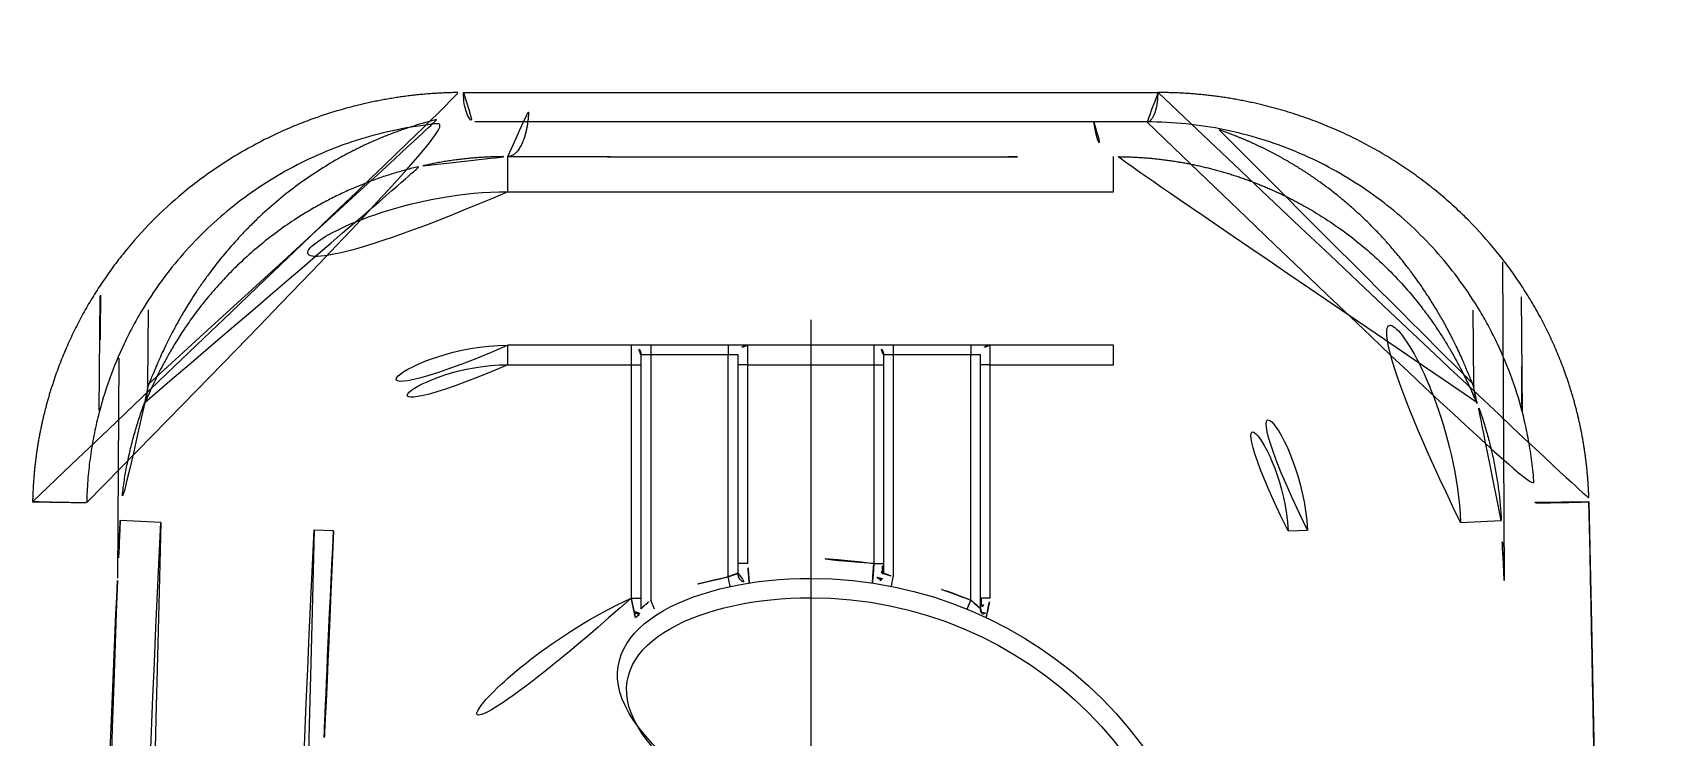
# Model space of a CAD drawing. Extents: x 16296660632 to 16296675328, y -37409619871 to -37409617329.
# Drawn here: x 16296674734.91 to 16296674751.71, y -37409617413.15 to -37409617405.92 of the extents above; entities that cross this region are included whole.
import ezdxf

# ---------------------------------------------------------------- set-up
doc = ezdxf.new("R2010")
doc.units = 0
doc.header["$LTSCALE"] = 10
doc.header["$MEASUREMENT"] = 0
doc.header["$PDMODE"] = 3
doc.header["$PDSIZE"] = -10
doc.linetypes.add('CENTER2', pattern=[28.575, 19.05, -3.175, 3.175, -3.175])
doc.layers.get('DEFPOINTS').update_dxf_attribs({"linetype": 'CONTINUOUS'})
doc.layers.add('1', color=7, linetype='CONTINUOUS', true_color=0xffffff)
doc.layers.add('Cneter', color=1, linetype='CENTER2', lineweight=13)
doc.layers.add('尺寸线层', color=3, linetype='CONTINUOUS', lineweight=18, true_color=0x00ff00)
doc.styles.add('Daelim Dimension', font='')
doc.styles.get('Daelim Dimension').set_extended_font_data('NanumGothic')
doc.dimstyles.new('DEFAULT', dxfattribs={"dimscale": 2, "dimtxt": 2, "dimasz": 2, "dimexe": 0, "dimexo": 2, "dimgap": 1, "dimtad": 1, "dimdec": 1, "dimzin": 9, "dimdsep": 46, "dimtxsty": 'Daelim Dimension', "dimcen": 0.5, "dimclrd": 252, "dimclre": 252, "dimclrt": 3, "dimadec": 1, "dimazin": 0, "dimtfac": 1, "dimtdec": 1, "dimtix": 1, "dimtmove": 0, "dimatfit": 3, "dimfxl": 1, "dimtolj": 1, "dimtzin": 1, "dimlwd": 9, "dimlwe": 9, "dimarcsym": 0})

# ---------------------------------------------------------------- blocks, each defined once
blk = doc.blocks.new('*D65')
at = {"layer": 'DEFPOINTS', "color": 0, "transparency": 16777216}
for p in [(16296674742.93232, -37409617365.43557), (16296674742.93232, -37409618110.035583), (16296674895.033541, -37409618110.035583)]:
    blk.add_point(p, dxfattribs=at)
at = {"layer": '尺寸线层', "color": 5, "lineweight": 9, "transparency": 16777216}
for p, q in [((16296674746.93232, -37409617365.43557), (16296674895.033541, -37409617365.43557)), ((16296674895.033541, -37409617369.43557), (16296674895.033541, -37409618106.035583)), ((16296674746.93232, -37409618110.035583), (16296674895.033541, -37409618110.035583))]:
    blk.add_line(p, q, dxfattribs=at)
at = {"layer": '尺寸线层', "color": 5, "transparency": 16777216}
for points in [[(16296674894.366871, -37409617369.43557), (16296674895.700199, -37409617369.43557), (16296674895.033541, -37409617365.43557)], [(16296674894.366871, -37409618106.035583), (16296674895.700199, -37409618106.035583), (16296674895.033541, -37409618110.035583)]]:
    blk.add_solid(points, dxfattribs=at)
at = {"layer": '尺寸线层', "color": 7, "transparency": 16777216, "insert": (16296674888.033541, -37409617737.735573), "char_height": 10, "attachment_point": 5, "rotation": 90, "style": 'Daelim Dimension'}
blk.add_mtext('\\A1;744.6', dxfattribs=at)

msp = doc.modelspace()

# ---------------------------------------------------------------- linework, layer by layer
at = {"layer": '1', "color": 7, "linetype": 'Continuous', "lineweight": 13}
for p, q in [((16296674739.35306, -37409617406.532951), (16296674742.93232, -37409617406.532951)), ((16296674742.93232, -37409617406.532951), (16296674746.51158, -37409617406.532951)), ((16296674739.810881, -37409617407.554459), (16296674739.810881, -37409617407.193222)), ((16296674746.053761, -37409617407.554459), (16296674746.053761, -37409617407.193207)), ((16296674739.810881, -37409617409.335571), (16296674739.810881, -37409617409.135567)), ((16296674741.082319, -37409617409.135567), (16296674741.082319, -37409617409.335571)), ((16296674741.28232, -37409617409.235573), (16296674741.18232, -37409617409.235573)), ((16296674741.28232, -37409617409.135567), (16296674741.28232, -37409617409.235573)), ((16296674741.28232, -37409617409.235573), (16296674741.28232, -37409617411.760651)), ((16296674742.082319, -37409617409.235573), (16296674741.28232, -37409617409.235573)), ((16296674742.082319, -37409617409.135567), (16296674742.082319, -37409617409.235573)), ((16296674742.082319, -37409617411.519417), (16296674742.082319, -37409617409.235573)), ((16296674742.18232, -37409617409.235573), (16296674742.082319, -37409617409.235573)), ((16296674742.28232, -37409617409.335571), (16296674742.28232, -37409617409.135567)), ((16296674743.582319, -37409617409.135567), (16296674743.582319, -37409617409.335571)), ((16296674743.78232, -37409617409.235573), (16296674743.68232, -37409617409.235573)), ((16296674743.78232, -37409617409.135567), (16296674743.78232, -37409617409.235573)), ((16296674743.78232, -37409617409.235573), (16296674743.78232, -37409617411.519417)), ((16296674744.582319, -37409617409.235573), (16296674743.78232, -37409617409.235573)), ((16296674744.582319, -37409617409.135567), (16296674744.582319, -37409617409.235573)), ((16296674744.582319, -37409617411.760651), (16296674744.582319, -37409617409.235573)), ((16296674744.68232, -37409617409.235573), (16296674744.582319, -37409617409.235573)), ((16296674744.78232, -37409617409.335571), (16296674744.78232, -37409617409.135567)), ((16296674746.053761, -37409617409.335571), (16296674746.053761, -37409617409.135567)), ((16296674739.810881, -37409617409.335571), (16296674741.082319, -37409617409.335571)), ((16296674741.082319, -37409617409.335571), (16296674741.082319, -37409617411.73835)), ((16296674741.082319, -37409617409.335571), (16296674741.18232, -37409617409.335571)), ((16296674742.28232, -37409617409.335571), (16296674742.18232, -37409617409.335571)), ((16296674742.28232, -37409617411.383301), (16296674742.28232, -37409617409.335571)), ((16296674742.28232, -37409617409.335571), (16296674743.582319, -37409617409.335571)), ((16296674743.582319, -37409617409.335571), (16296674743.582319, -37409617411.383301)), ((16296674743.582319, -37409617409.335571), (16296674743.68232, -37409617409.335571)), ((16296674744.78232, -37409617409.335571), (16296674744.68232, -37409617409.335571)), ((16296674744.78232, -37409617411.73835), (16296674744.78232, -37409617409.335571)), ((16296674744.78232, -37409617409.335571), (16296674746.053761, -37409617409.335571)), ((16296674736.234039, -37409617410.960663), (16296674735.815651, -37409617410.940208)), ((16296674749.6306, -37409617410.960663), (16296674750.04899, -37409617410.940208)), ((16296674738.013029, -37409617411.047661), (16296674737.813271, -37409617411.037888)), ((16296674747.85161, -37409617411.047661), (16296674748.051371, -37409617411.037888))]:
    msp.add_line(p, q, dxfattribs=at)
at = {"layer": '1', "color": 7, "linetype": 'Continuous', "lineweight": 18}
for p, q in [((16296674746.396231, -37409617406.835571), (16296674739.46841, -37409617406.835571)), ((16296674739.810881, -37409617407.554459), (16296674746.053761, -37409617407.554459)), ((16296674750.060261, -37409617408.279739), (16296674750.077311, -37409617411.534447)), ((16296674735.605499, -37409617408.631706), (16296674735.595249, -37409617409.806267)), ((16296674736.1043, -37409617408.769379), (16296674736.09763, -37409617409.533958)), ((16296674749.767071, -37409617409.54055), (16296674749.760361, -37409617408.772591)), ((16296674750.26959, -37409617409.829437), (16296674750.259159, -37409617408.635094)), ((16296674735.79921, -37409617409.267776), (16296674735.787331, -37409617411.534447)), ((16296674746.053761, -37409617409.135567), (16296674739.810881, -37409617409.135567)), ((16296674741.18232, -37409617409.235573), (16296674741.18232, -37409617411.848557)), ((16296674742.18232, -37409617411.484413), (16296674742.18232, -37409617409.235573)), ((16296674743.68232, -37409617409.235573), (16296674743.68232, -37409617411.484413)), ((16296674744.68232, -37409617411.848557), (16296674744.68232, -37409617409.235573)), ((16296674742.28232, -37409617411.383301), (16296674742.18232, -37409617411.383301)), ((16296674743.582319, -37409617411.383301), (16296674743.68232, -37409617411.383301)), ((16296674742.10187, -37409617411.617493), (16296674742.082331, -37409617411.519417)), ((16296674742.192539, -37409617411.528442), (16296674742.192539, -37409617411.528442)), ((16296674743.762779, -37409617411.6175), (16296674743.78232, -37409617411.519417)), ((16296674741.082319, -37409617411.73835), (16296674741.18232, -37409617411.73835)), ((16296674741.32025, -37409617411.853172), (16296674741.28232, -37409617411.760651)), ((16296674744.54439, -37409617411.853172), (16296674744.582319, -37409617411.760651)), ((16296674744.78232, -37409617411.73835), (16296674744.68232, -37409617411.73835)), ((16296674744.68433, -37409617411.843231), (16296674744.68232, -37409617411.839043))]:
    msp.add_line(p, q, dxfattribs=at)
for centre, radius, start, end in [((16296674739.810881, -37409617411.135567), 3.58111, 90, 177.2003651), ((16296674746.053761, -37409617411.135567), 3.58111, 2.7996349, 90), ((16296674739.810881, -37409617411.135567), 2, 90, 177.2003651), ((16296674741.082319, -37409617409.235573), 0.1, 0, 90), ((16296674742.28232, -37409617409.235573), 0.1, 90, 180), ((16296674743.582319, -37409617409.235573), 0.1, 0, 90), ((16296674744.78232, -37409617409.235573), 0.1, 90, 180), ((16296674746.053761, -37409617411.135567), 2, 2.7996349, 90), ((16296674972.94232, -37409617422.535568), 236.99111, 177.20036507, 182.79963493), ((16296674512.922319, -37409617422.535568), 236.99111, 357.20036507, 2.79963493), ((16296674972.94232, -37409617422.535568), 235.41, 177.20036507, 182.79963493), ((16296674512.922319, -37409617422.535568), 235.41, 357.20036507, 2.79963493), ((16296674972.94232, -37409617422.535568), 237.41, 177.34959637, 180), ((16296674742.93232, -37409617415.785568), 4.25, 0, 180), ((16296674742.28232, -37409617411.484413), 0.1, 180, 278.5936649), ((16296674743.582319, -37409617411.484413), 0.1, 310.6767889, 0), ((16296674512.922319, -37409617422.535568), 237.41, 0, 2.65040363), ((16296674741.082371, -37409617411.848541, 0.00033), 0.1, 295.1686149, 359.9855746), ((16296674744.78232, -37409617411.848557), 0.1, 180, 244.8311872)]:
    msp.add_arc(centre, radius, start, end, dxfattribs=at)
at = {"layer": '1', "color": 7, "linetype": 'Continuous', "lineweight": 13}
for centre, radius, start, end in [((16296674739.810881, -37409617411.135567), 1.8, 90, 177.2003651), ((16296674746.053761, -37409617411.135567), 1.8, 2.7996349, 90), ((16296674972.94232, -37409617422.535568), 235.21, 177.20036507, 178.55031474), ((16296674512.922319, -37409617422.535568), 235.21, 1.44968526, 2.79963493), ((16296674742.93232, -37409617415.785568), 4.45, 81.6009336, 98.3990664), ((16296674742.93232, -37409617415.785568), 4.35, 101.2682468, 112.2909719), ((16296674742.93232, -37409617415.785568), 4.35, 67.7090281, 78.7317532), ((16296674742.93232, -37409617415.785568), 4.45, 114.5653482, 180), ((16296674742.93232, -37409617415.785568), 4.05, 0, 180), ((16296674742.93232, -37409617415.785568), 4.45, 0, 65.4346518)]:
    msp.add_arc(centre, radius, start, end, dxfattribs=at)
at = {"layer": '1', "color": 7, "linetype": 'Continuous', "lineweight": 18}
msp.add_ellipse((16296674746.053761, -37409617406.693237), major_axis=(-0.002061, 0.499996), ratio=0.427040131, start_param=1.857706309, end_param=3.131945337, dxfattribs=at)
for points, knots in [([(16296674734.911819, -37409617410.746483), (16296674734.91198, -37409617410.739159), (16296674734.9123, -37409617410.724533), (16296674734.91293, -37409617410.702583), (16296674734.91366, -37409617410.680618), (16296674734.91452, -37409617410.658661), (16296674734.915489, -37409617410.636703), (16296674734.91658, -37409617410.614723), (16296674734.91778, -37409617410.592743), (16296674734.919109, -37409617410.570763), (16296674734.920549, -37409617410.548767), (16296674734.92211, -37409617410.526779), (16296674734.92378, -37409617410.504784), (16296674734.925579, -37409617410.482773), (16296674734.92749, -37409617410.460762), (16296674734.92952, -37409617410.438744), (16296674734.931669, -37409617410.416718), (16296674734.933941, -37409617410.394691), (16296674734.936319, -37409617410.372658), (16296674734.938829, -37409617410.350616), (16296674734.94145, -37409617410.328583), (16296674734.944201, -37409617410.306534), (16296674734.947069, -37409617410.28447), (16296674734.95005, -37409617410.262413), (16296674734.953159, -37409617410.240341), (16296674734.95639, -37409617410.218269), (16296674734.95974, -37409617410.19619), (16296674734.963209, -37409617410.174103), (16296674734.966801, -37409617410.152023), (16296674734.97052, -37409617410.129921), (16296674734.97436, -37409617410.107819), (16296674734.978319, -37409617410.085716), (16296674734.98241, -37409617410.063606), (16296674734.98662, -37409617410.041489), (16296674734.990959, -37409617410.019363), (16296674734.99542, -37409617409.997238), (16296674735.00001, -37409617409.975113), (16296674735.004721, -37409617409.952957), (16296674735.00956, -37409617409.930817), (16296674735.01453, -37409617409.908669), (16296674735.01963, -37409617409.886513), (16296674735.024851, -37409617409.864349), (16296674735.03021, -37409617409.842194), (16296674735.03569, -37409617409.820007), (16296674735.041309, -37409617409.797836), (16296674735.04705, -37409617409.77565), (16296674735.052931, -37409617409.753464), (16296674735.058941, -37409617409.731262), (16296674735.065081, -37409617409.709061), (16296674735.07135, -37409617409.686859), (16296674735.077761, -37409617409.664642), (16296674735.084311, -37409617409.642433), (16296674735.09099, -37409617409.620209), (16296674735.097799, -37409617409.597977), (16296674735.104759, -37409617409.575737), (16296674735.111851, -37409617409.553497), (16296674735.11908, -37409617409.531258), (16296674735.12645, -37409617409.50901), (16296674735.133961, -37409617409.486763), (16296674735.15818, -37409617409.41626), (16296674735.201969, -37409617409.297997), (16296674735.270321, -37409617409.134628), (16296674735.346621, -37409617408.971947), (16296674735.431511, -37409617408.809464), (16296674735.525129, -37409617408.647713), (16296674735.627689, -37409617408.487411), (16296674735.738951, -37409617408.329628), (16296674735.905951, -37409617408.114243), (16296674736.140409, -37409617407.852417), (16296674736.411751, -37409617407.603912), (16296674736.655239, -37409617407.413277), (16296674736.859449, -37409617407.271233), (16296674737.07284, -37409617407.139961), (16296674737.27317, -37409617407.031441), (16296674737.457109, -37409617406.942802), (16296674737.621771, -37409617406.871559), (16296674737.789511, -37409617406.806839), (16296674737.960279, -37409617406.748657), (16296674738.134041, -37409617406.697006), (16296674738.271799, -37409617406.661827), (16296674738.371441, -37409617406.639122), (16296674738.431761, -37409617406.626266), (16296674738.49222, -37409617406.614227), (16296674738.552851, -37409617406.60302), (16296674738.613621, -37409617406.592644), (16296674738.67453, -37409617406.583099), (16296674738.73559, -37409617406.574379), (16296674738.79678, -37409617406.56649), (16296674738.85811, -37409617406.559433), (16296674738.919571, -37409617406.5532), (16296674738.98114, -37409617406.547813), (16296674739.042839, -37409617406.543228), (16296674739.10466, -37409617406.53949), (16296674739.16659, -37409617406.536583), (16296674739.228621, -37409617406.5345), (16296674739.290751, -37409617406.533203), (16296674739.3323, -37409617406.533043), (16296674739.35306, -37409617406.532951)], [0, 0, 0, 0, 0.002797419, 0.005596572, 0.008397758, 0.011201273, 0.014007417, 0.016816485, 0.019628772, 0.022444574, 0.025264184, 0.028087894, 0.030915994, 0.033748775, 0.036586523, 0.039429526, 0.042278068, 0.045132432, 0.047992901, 0.050859752, 0.053733264, 0.056613712, 0.059501371, 0.062396511, 0.065299402, 0.068210311, 0.071129504, 0.074057242, 0.076993786, 0.079939395, 0.082894323, 0.085858824, 0.088833149, 0.091817546, 0.09481226, 0.097817534, 0.100833609, 0.103860723, 0.10689911, 0.109949004, 0.113010635, 0.116084229, 0.119170011, 0.122268203, 0.125379025, 0.128502692, 0.13163942, 0.134789417, 0.137952894, 0.141130056, 0.144321106, 0.147526244, 0.150745669, 0.153979574, 0.157228153, 0.160491596, 0.163770089, 0.167063818, 0.170372963, 0.173697705, 0.198647462, 0.224361745, 0.250900266, 0.278317279, 0.306934378, 0.336234591, 0.366261275, 0.397054683, 0.464458214, 0.532747222, 0.571847309, 0.610877588, 0.649897637, 0.688967109, 0.716389302, 0.743613262, 0.770663631, 0.797565533, 0.824344515, 0.851026476, 0.859998611, 0.868938618, 0.877847658, 0.886726907, 0.895577548, 0.90440078, 0.91319781, 0.921969857, 0.930718152, 0.939443932, 0.948148447, 0.956832956, 0.965498724, 0.974147026, 0.982779145, 0.991396371, 1, 1, 1, 1]), ([(16296674746.51158, -37409617406.532951), (16296674746.52153, -37409617406.532967), (16296674746.541451, -37409617406.533012), (16296674746.571289, -37409617406.53331), (16296674746.60111, -37409617406.533783), (16296674746.630911, -37409617406.534447), (16296674746.660681, -37409617406.535316), (16296674746.69042, -37409617406.536369), (16296674746.72015, -37409617406.537613), (16296674746.749849, -37409617406.539047), (16296674746.77952, -37409617406.54068), (16296674746.80917, -37409617406.542503), (16296674746.838791, -37409617406.544502), (16296674746.868389, -37409617406.5467), (16296674746.897961, -37409617406.549103), (16296674746.9275, -37409617406.551666), (16296674746.95701, -37409617406.554451), (16296674746.9865, -37409617406.557411), (16296674747.015961, -37409617406.56057), (16296674747.045389, -37409617406.563911), (16296674747.074789, -37409617406.567451), (16296674747.104151, -37409617406.571167), (16296674747.13349, -37409617406.575104), (16296674747.1628, -37409617406.579208), (16296674747.19208, -37409617406.583504), (16296674747.221319, -37409617406.587997), (16296674747.25053, -37409617406.592682), (16296674747.279711, -37409617406.597557), (16296674747.308861, -37409617406.602623), (16296674747.337971, -37409617406.60788), (16296674747.36705, -37409617406.613327), (16296674747.39609, -37409617406.618973), (16296674747.4251, -37409617406.624786), (16296674747.454069, -37409617406.630814), (16296674747.483009, -37409617406.637032), (16296674747.511909, -37409617406.643433), (16296674747.60181, -37409617406.663979), (16296674747.751221, -37409617406.702271), (16296674747.956631, -37409617406.76516), (16296674748.15789, -37409617406.837288), (16296674748.354919, -37409617406.918617), (16296674748.544279, -37409617407.007683), (16296674748.72567, -37409617407.103317), (16296674748.898821, -37409617407.204613), (16296674749.06633, -37409617407.312981), (16296674749.228251, -37409617407.428413), (16296674749.447479, -37409617407.600121), (16296674749.710609, -37409617407.838531), (16296674749.948771, -37409617408.102203), (16296674750.11795, -37409617408.319031), (16296674750.23068, -37409617408.478027), (16296674750.334721, -37409617408.639893), (16296674750.429741, -37409617408.803368), (16296674750.51585, -37409617408.967537), (16296674750.593069, -37409617409.131653), (16296674750.662069, -37409617409.296173), (16296674750.708851, -37409617409.422409), (16296674750.738029, -37409617409.508087), (16296674750.75263, -37409617409.552612), (16296674750.76668, -37409617409.597107), (16296674750.78018, -37409617409.641586), (16296674750.79314, -37409617409.68605), (16296674750.805571, -37409617409.730476), (16296674750.817459, -37409617409.774902), (16296674750.828831, -37409617409.81929), (16296674750.83967, -37409617409.863663), (16296674750.85, -37409617409.908012), (16296674750.859819, -37409617409.952339), (16296674750.869129, -37409617409.996643), (16296674750.877939, -37409617410.040916), (16296674750.88624, -37409617410.085182), (16296674750.894051, -37409617410.129433), (16296674750.901369, -37409617410.173637), (16296674750.908199, -37409617410.217827), (16296674750.914551, -37409617410.262009), (16296674750.92041, -37409617410.30616), (16296674750.925791, -37409617410.350288), (16296674750.930691, -37409617410.394386), (16296674750.93512, -37409617410.438477), (16296674750.93907, -37409617410.482536), (16296674750.942551, -37409617410.526581), (16296674750.945551, -37409617410.570602), (16296674750.94809, -37409617410.614601), (16296674750.950159, -37409617410.658577), (16296674750.95178, -37409617410.702522), (16296674750.952471, -37409617410.731827), (16296674750.95282, -37409617410.746483)], [0, 0, 0, 0, 0.004124851, 0.008252762, 0.012383876, 0.016518339, 0.020656292, 0.024797879, 0.028943243, 0.033092525, 0.037245868, 0.041403414, 0.045565302, 0.049731674, 0.053902669, 0.058078428, 0.06225909, 0.066444793, 0.070635675, 0.074831874, 0.079033528, 0.083240773, 0.087453744, 0.091672578, 0.09589741, 0.100128374, 0.104365603, 0.108609232, 0.112859392, 0.117116215, 0.121379834, 0.125650379, 0.12992798, 0.134212767, 0.138504868, 0.142804411, 0.147111525, 0.178749685, 0.210541016, 0.24252867, 0.274755005, 0.307261439, 0.338398469, 0.369539715, 0.400716005, 0.43195805, 0.463296359, 0.532567562, 0.600632249, 0.631682074, 0.662006495, 0.691646806, 0.720647259, 0.748391566, 0.775193312, 0.801108085, 0.826197451, 0.832834463, 0.839409864, 0.845925119, 0.852381734, 0.858781259, 0.865125282, 0.871415439, 0.877653404, 0.883840897, 0.88997968, 0.896071558, 0.902118378, 0.908122029, 0.914084443, 0.920007592, 0.925893488, 0.931744182, 0.937561763, 0.943348356, 0.949106122, 0.954837253, 0.960543976, 0.966228543, 0.971893235, 0.977540359, 0.983172242, 0.988791231, 0.994399691, 1, 1, 1, 1]), ([(16296674735.469259, -37409617410.755127), (16296674735.470751, -37409617410.67955), (16296674735.4744, -37409617410.604103), (16296674735.485929, -37409617410.454437), (16296674735.501619, -37409617410.305946), (16296674735.52503, -37409617410.161133), (16296674735.552, -37409617410.018822), (16296674735.567261, -37409617409.948921), (16296674735.617889, -37409617409.743103), (16296674735.658079, -37409617409.611092), (16296674735.748859, -37409617409.357986), (16296674735.79952, -37409617409.236809), (16296674735.88236, -37409617409.062317), (16296674735.911119, -37409617409.005371), (16296674735.97076, -37409617408.893784), (16296674736.063459, -37409617408.729889), (16296674736.16551, -37409617408.575989), (16296674736.38125, -37409617408.280403), (16296674736.54059, -37409617408.099617), (16296674736.88888, -37409617407.76902), (16296674737.077841, -37409617407.619301), (16296674737.48489, -37409617407.353531), (16296674737.70298, -37409617407.237457), (16296674738.166361, -37409617407.045128), (16296674738.41185, -37409617406.968712), (16296674738.79697, -37409617406.890129), (16296674738.92819, -37409617406.869957), (16296674739.195311, -37409617406.842712), (16296674739.331141, -37409617406.835632), (16296674739.46841, -37409617406.835609)], [0, 0, 0, 0, 0.03125, 0.03125, 0.0625, 0.09375, 0.09375, 0.125, 0.125, 0.1875, 0.1875, 0.25, 0.25, 0.28125, 0.28125, 0.3125, 0.375, 0.375, 0.5, 0.5, 0.625, 0.625, 0.75, 0.75, 0.875, 0.875, 0.9375, 0.9375, 1, 1, 1, 1]), ([(16296674736.110571, -37409617409.533401), (16296674736.114389, -37409617409.524246), (16296674736.12393, -37409617409.500763), (16296674736.143669, -37409617409.452187), (16296674736.16984, -37409617409.389343), (16296674736.201521, -37409617409.315819), (16296674736.238939, -37409617409.232018), (16296674736.282841, -37409617409.138618), (16296674736.33684, -37409617409.030472), (16296674736.3862, -37409617408.938164), (16296674736.42724, -37409617408.864464), (16296674736.45755, -37409617408.811317), (16296674736.495119, -37409617408.74778), (16296674736.5408, -37409617408.673798), (16296674736.59552, -37409617408.589394), (16296674736.660351, -37409617408.494553), (16296674736.726231, -37409617408.403328), (16296674736.78916, -37409617408.320473), (16296674736.844601, -37409617408.25061), (16296674736.89971, -37409617408.183907), (16296674736.954229, -37409617408.120399), (16296674737.007931, -37409617408.060059), (16296674737.060591, -37409617408.002892), (16296674737.11202, -37409617407.948914), (16296674737.16202, -37409617407.898102), (16296674737.21039, -37409617407.850456), (16296674737.30307, -37409617407.762047), (16296674737.444639, -37409617407.637123), (16296674737.64325, -37409617407.482338), (16296674737.84741, -37409617407.341919), (16296674738.00415, -37409617407.24704), (16296674738.106871, -37409617407.189857), (16296674738.15346, -37409617407.164726), (16296674738.2003, -37409617407.140259), (16296674738.24737, -37409617407.11644), (16296674738.294661, -37409617407.093277), (16296674738.342159, -37409617407.070793), (16296674738.389879, -37409617407.048943), (16296674738.43778, -37409617407.027763), (16296674738.48587, -37409617407.007233), (16296674738.53414, -37409617406.987373), (16296674738.582581, -37409617406.968163), (16296674738.63118, -37409617406.949608), (16296674738.67993, -37409617406.931717), (16296674738.728821, -37409617406.914482), (16296674738.777849, -37409617406.897911), (16296674738.827, -37409617406.882004), (16296674738.87627, -37409617406.866737), (16296674738.92565, -37409617406.852127), (16296674738.97513, -37409617406.838203), (16296674739.0247, -37409617406.824913), (16296674739.067631, -37409617406.814003), (16296674739.09407, -37409617406.807564), (16296674739.10388, -37409617406.805206)], [0, 0, 0, 0, 0.027040053, 0.05562808, 0.085862003, 0.117832146, 0.147163007, 0.179570648, 0.215082041, 0.253717315, 0.266799279, 0.28290041, 0.302020642, 0.324159639, 0.349316882, 0.377491709, 0.408683331, 0.430341485, 0.451140933, 0.471081969, 0.490164894, 0.508390022, 0.525757681, 0.542268224, 0.557922026, 0.572719502, 0.586661107, 0.641114189, 0.693428536, 0.743638473, 0.791782647, 0.802121059, 0.812387914, 0.822583785, 0.832709254, 0.842764915, 0.852751376, 0.862669256, 0.872519188, 0.882301816, 0.8920178, 0.90166781, 0.911252533, 0.920772669, 0.930228929, 0.939622043, 0.948952752, 0.958221814, 0.967430002, 0.976578101, 0.985666916, 0.994697265, 1, 1, 1, 1]), ([(16296674746.396231, -37409617406.835617), (16296674746.53356, -37409617406.835632), (16296674746.66943, -37409617406.84269), (16296674746.93648, -37409617406.869926), (16296674747.067619, -37409617406.890121), (16296674747.32435, -37409617406.94252), (16296674747.44994, -37409617406.974731), (16296674747.694799, -37409617407.050056), (16296674747.81402, -37409617407.093147), (16296674748.04571, -37409617407.189331), (16296674748.15818, -37409617407.242409), (16296674748.376051, -37409617407.357719), (16296674748.481449, -37409617407.419922), (16296674748.786699, -37409617407.619186), (16296674748.975691, -37409617407.768997), (16296674749.236919, -37409617408.016876), (16296674749.32029, -37409617408.103416), (16296674749.47945, -37409617408.284431), (16296674749.55526, -37409617408.378883), (16296674749.69911, -37409617408.575897), (16296674749.76712, -37409617408.67852), (16296674749.86293, -37409617408.839104), (16296674749.893829, -37409617408.893738), (16296674749.953501, -37409617409.00531), (16296674749.982269, -37409617409.062248), (16296674750.0651, -37409617409.236717), (16296674750.115721, -37409617409.357933), (16296674750.20657, -37409617409.611092), (16296674750.24675, -37409617409.743011), (16296674750.29735, -37409617409.94883), (16296674750.312611, -37409617410.018791), (16296674750.3396, -37409617410.161163), (16296674750.363041, -37409617410.305923), (16296674750.37874, -37409617410.454353), (16296674750.390209, -37409617410.604057), (16296674750.39385, -37409617410.679558), (16296674750.39537, -37409617410.755127)], [0, 0, 0, 0, 0.0625, 0.0625, 0.125, 0.125, 0.1875, 0.1875, 0.25, 0.25, 0.3125, 0.3125, 0.375, 0.375, 0.5, 0.5, 0.5625, 0.5625, 0.625, 0.625, 0.6875, 0.6875, 0.71875, 0.71875, 0.75, 0.75, 0.8125, 0.8125, 0.875, 0.875, 0.90625, 0.90625, 0.9375, 0.96875, 0.96875, 1, 1, 1, 1]), ([(16296674736.067039, -37409617409.723129), (16296674736.066879, -37409617409.723793), (16296674736.066549, -37409617409.72509), (16296674736.066191, -37409617409.726753), (16296674736.06591, -37409617409.728188), (16296674736.065729, -37409617409.729378), (16296674736.065639, -37409617409.730309), (16296674736.06567, -37409617409.730972), (16296674736.0658, -37409617409.731369), (16296674736.06604, -37409617409.731483), (16296674736.066389, -37409617409.7313), (16296674736.06687, -37409617409.73082), (16296674736.067459, -37409617409.730019), (16296674736.06818, -37409617409.728897), (16296674736.069031, -37409617409.727463), (16296674736.070021, -37409617409.725662), (16296674736.07114, -37409617409.723534), (16296674736.072399, -37409617409.721024), (16296674736.073799, -37409617409.71814), (16296674736.07535, -37409617409.714882), (16296674736.077061, -37409617409.711227), (16296674736.078911, -37409617409.707176), (16296674736.080931, -37409617409.702751), (16296674736.083099, -37409617409.697929), (16296674736.08543, -37409617409.692719), (16296674736.087919, -37409617409.687119), (16296674736.09057, -37409617409.681129), (16296674736.09339, -37409617409.674751), (16296674736.09638, -37409617409.667976), (16296674736.099529, -37409617409.660843), (16296674736.102859, -37409617409.653313), (16296674736.106359, -37409617409.645409), (16296674736.110029, -37409617409.637131), (16296674736.113871, -37409617409.628487), (16296674736.117889, -37409617409.619476), (16296674736.122089, -37409617409.610123), (16296674736.126459, -37409617409.600403), (16296674736.13101, -37409617409.590332), (16296674736.13574, -37409617409.579933), (16296674736.14065, -37409617409.569199), (16296674736.145741, -37409617409.558144), (16296674736.157209, -37409617409.533386), (16296674736.17767, -37409617409.490013), (16296674736.211479, -37409617409.420853), (16296674736.255039, -37409617409.335876), (16296674736.30999, -37409617409.235046), (16296674736.378361, -37409617409.118141), (16296674736.4624, -37409617408.985329), (16296674736.56283, -37409617408.840363), (16296674736.678699, -37409617408.688477), (16296674736.80761, -37409617408.535606), (16296674736.948179, -37409617408.385048), (16296674737.100519, -37409617408.238007), (16296674737.26473, -37409617408.09568), (16296674737.44096, -37409617407.959137), (16296674737.58744, -37409617407.858337), (16296674737.696079, -37409617407.789673), (16296674737.76148, -37409617407.750053), (16296674737.82729, -37409617407.711899), (16296674737.89345, -37409617407.675194), (16296674737.95989, -37409617407.639954), (16296674738.026581, -37409617407.606194), (16296674738.09343, -37409617407.573883), (16296674738.1604, -37409617407.543037), (16296674738.227421, -37409617407.513657), (16296674738.294451, -37409617407.485733), (16296674738.36142, -37409617407.459229), (16296674738.42827, -37409617407.434174), (16296674738.494949, -37409617407.410507), (16296674738.56139, -37409617407.388252), (16296674738.627541, -37409617407.367371), (16296674738.693331, -37409617407.347847), (16296674738.75872, -37409617407.329659), (16296674738.82365, -37409617407.312767), (16296674738.881571, -37409617407.298752), (16296674738.917931, -37409617407.290482), (16296674738.932671, -37409617407.287216)], [0, 0, 0, 0, 0.003762556, 0.007562424, 0.011399486, 0.01527361, 0.019184657, 0.023132475, 0.0271169, 0.031137753, 0.035194841, 0.039287953, 0.043416863, 0.047581323, 0.051781067, 0.056015807, 0.060285231, 0.064589004, 0.068926765, 0.073298158, 0.077703237, 0.082142329, 0.086615729, 0.091123694, 0.095666441, 0.100244137, 0.104856902, 0.109504806, 0.114187861, 0.118906023, 0.123659183, 0.128447171, 0.133269746, 0.138126595, 0.143017332, 0.147941492, 0.152898526, 0.157887802, 0.1629086, 0.167960408, 0.1730434, 0.178157842, 0.201304003, 0.228225586, 0.258907537, 0.293326121, 0.331460456, 0.373298104, 0.418832288, 0.465868815, 0.512700031, 0.559333938, 0.605776206, 0.652030397, 0.698096642, 0.743976796, 0.759095733, 0.773987025, 0.788651328, 0.803089132, 0.81730011, 0.831284021, 0.845040874, 0.858570907, 0.871874559, 0.884952447, 0.897805145, 0.910432485, 0.922834247, 0.935010418, 0.946961169, 0.95868683, 0.97018787, 0.981464869, 0.992518276, 1, 1, 1, 1]), ([(16296674736.103661, -37409617409.534462), (16296674736.103479, -37409617409.538818), (16296674736.103109, -37409617409.547417), (16296674736.10224, -37409617409.560181), (16296674736.10117, -37409617409.572617), (16296674736.09988, -37409617409.584747), (16296674736.0984, -37409617409.596527), (16296674736.096741, -37409617409.607979), (16296674736.094931, -37409617409.619072), (16296674736.092979, -37409617409.629799), (16296674736.0909, -37409617409.640167), (16296674736.08872, -37409617409.650162), (16296674736.086451, -37409617409.659782), (16296674736.08411, -37409617409.669029), (16296674736.081711, -37409617409.677887), (16296674736.079281, -37409617409.686363), (16296674736.07682, -37409617409.694458), (16296674736.07436, -37409617409.702171), (16296674736.071911, -37409617409.709503), (16296674736.06949, -37409617409.716454), (16296674736.067841, -37409617409.720947), (16296674736.067039, -37409617409.723129)], [0, 0, 0, 0, 0.067977034, 0.134444347, 0.199363004, 0.262694901, 0.324402882, 0.384450842, 0.442803844, 0.499428392, 0.554292383, 0.60736498, 0.658616667, 0.70801929, 0.755546102, 0.801171784, 0.844872474, 0.886625783, 0.926410814, 0.964208175, 1, 1, 1, 1]), ([(16296674749.79767, -37409617409.723373), (16296674749.796341, -37409617409.719711), (16296674749.79365, -37409617409.712334), (16296674749.7899, -37409617409.701111), (16296674749.78631, -37409617409.689636), (16296674749.782909, -37409617409.677917), (16296674749.779711, -37409617409.665947), (16296674749.77673, -37409617409.653763), (16296674749.77396, -37409617409.641312), (16296674749.77043, -37409617409.623657), (16296674749.76679, -37409617409.601631), (16296674749.763729, -37409617409.576111), (16296674749.761841, -37409617409.553368), (16296674749.76123, -37409617409.539253), (16296674749.76095, -37409617409.532669)], [0, 0, 0, 0, 0.059271694, 0.11961796, 0.181032923, 0.243509926, 0.307041577, 0.371619799, 0.437235785, 0.503879737, 0.650151063, 0.781753807, 0.898430873, 1, 1, 1, 1]), ([(16296674736.06706, -37409617409.72316), (16296674736.05916, -37409617409.744453), (16296674736.051081, -37409617409.766724), (16296674736.034929, -37409617409.8125), (16296674736.02684, -37409617409.836029), (16296674736.010851, -37409617409.884018), (16296674736.00292, -37409617409.908562), (16296674735.987499, -37409617409.957848), (16296674735.980009, -37409617409.982643), (16296674735.958179, -37409617410.057373), (16296674735.94451, -37409617410.107689), (16296674735.919081, -37409617410.209099), (16296674735.907301, -37409617410.260208), (16296674735.88571, -37409617410.363098), (16296674735.875891, -37409617410.414886), (16296674735.858259, -37409617410.519081), (16296674735.850451, -37409617410.571518), (16296674735.830179, -37409617410.728973), (16296674735.82082, -37409617410.834381), (16296674735.815651, -37409617410.940208)], [0, 0, 0, 0, 0.0625, 0.0625, 0.125, 0.125, 0.1875, 0.1875, 0.25, 0.25, 0.375, 0.375, 0.5, 0.5, 0.625, 0.625, 0.75, 0.75, 1, 1, 1, 1]), ([(16296674750.04899, -37409617410.940208), (16296674750.043819, -37409617410.834373), (16296674750.03447, -37409617410.729057), (16296674750.01424, -37409617410.571907), (16296674750.00647, -37409617410.519669), (16296674749.988859, -37409617410.415466), (16296674749.979, -37409617410.363441), (16296674749.9573, -37409617410.260017), (16296674749.945471, -37409617410.208687), (16296674749.91993, -37409617410.106934), (16296674749.906219, -37409617410.056503), (16296674749.88435, -37409617409.981697), (16296674749.876841, -37409617409.956886), (16296674749.861429, -37409617409.907639), (16296674749.85358, -37409617409.883369), (16296674749.8377, -37409617409.835739), (16296674749.82966, -37409617409.812363), (16296674749.813589, -37409617409.766823), (16296674749.80554, -37409617409.744621), (16296674749.797661, -37409617409.723373)], [0, 0, 0, 0, 0.25, 0.25, 0.375, 0.375, 0.5, 0.5, 0.625, 0.625, 0.75, 0.75, 0.8125, 0.8125, 0.875, 0.875, 0.9375, 0.9375, 1, 1, 1, 1]), ([(16296674742.29726, -37409617411.583282), (16296674742.29726, -37409617411.583221), (16296674742.29715, -37409617411.581757), (16296674742.29665, -37409617411.575317), (16296674742.295771, -37409617411.563698), (16296674742.294411, -37409617411.545799), (16296674742.292459, -37409617411.52002), (16296674742.289801, -37409617411.484657), (16296674742.286409, -37409617411.439087), (16296674742.28373, -37409617411.402527), (16296674742.28232, -37409617411.383301)], [0, 0, 0, 0, 0.120259736, 0.245936916, 0.371614097, 0.497291278, 0.622968458, 0.748645639, 0.874322819, 1, 1, 1, 1]), ([(16296674743.582319, -37409617411.383301), (16296674743.581619, -37409617411.392838), (16296674743.5802, -37409617411.41227), (16296674743.57806, -37409617411.441307), (16296674743.57585, -37409617411.471046), (16296674743.573601, -37409617411.501167), (16296674743.571369, -37409617411.530792), (16296674743.56933, -37409617411.557632), (16296674743.56781, -37409617411.577637), (16296674743.567381, -37409617411.583237), (16296674743.567381, -37409617411.583282)], [0, 0, 0, 0, 0.125151548, 0.250303096, 0.375454644, 0.500606192, 0.62575774, 0.750909288, 0.876060836, 1, 1, 1, 1]), ([(16296674743.68231, -37409617411.475708), (16296674743.68219, -37409617411.480797), (16296674743.68055, -37409617411.48793), (16296674743.672609, -37409617411.487572), (16296674743.66107, -37409617411.475227), (16296674743.65234, -37409617411.460762), (16296674743.647539, -37409617411.451561)], [0, 0, 0, 0, 0.225962514, 0.469862751, 0.729024832, 1, 1, 1, 1]), ([(16296674743.67193, -37409617411.486282), (16296674743.67194, -37409617411.479401), (16296674743.67197, -37409617411.464684), (16296674743.67201, -37409617411.439247), (16296674743.67205, -37409617411.411743), (16296674743.67207, -37409617411.392906), (16296674743.672091, -37409617411.383301)], [0, 0, 0, 0, 0.250555685, 0.500681976, 0.750461831, 1, 1, 1, 1]), ([(16296674743.6124, -37409617411.522232), (16296674743.619249, -37409617411.529823), (16296674743.631781, -37409617411.541122), (16296674743.64748, -37409617411.548813), (16296674743.66098, -37409617411.545509), (16296674743.66861, -37409617411.535271), (16296674743.672091, -37409617411.528473)], [0, 0, 0, 0, 0.270926587, 0.526643544, 0.768939128, 1, 1, 1, 1]), ([(16296674743.68232, -37409617411.484413), (16296674743.682369, -37409617411.484421), (16296674743.683229, -37409617411.48468), (16296674743.6877, -37409617411.486053), (16296674743.69655, -37409617411.488777), (16296674743.710791, -37409617411.493347), (16296674743.73086, -37409617411.500122), (16296674743.75561, -37409617411.509018), (16296674743.77334, -37409617411.515846), (16296674743.78232, -37409617411.519417)], [0, 0, 0, 0, 0.13648489, 0.280404075, 0.42432326, 0.568242445, 0.71216163, 0.856080815, 1, 1, 1, 1]), ([(16296674741.082319, -37409617411.73835), (16296674741.08283, -37409617411.740799), (16296674741.08383, -37409617411.745659), (16296674741.085329, -37409617411.752876), (16296674741.08679, -37409617411.759956), (16296674741.08823, -37409617411.766876), (16296674741.08964, -37409617411.773659), (16296674741.091021, -37409617411.780273), (16296674741.09236, -37409617411.786728), (16296674741.093679, -37409617411.793007), (16296674741.094959, -37409617411.799133), (16296674741.096201, -37409617411.805061), (16296674741.09742, -37409617411.810829), (16296674741.098591, -37409617411.816406), (16296674741.099739, -37409617411.821823), (16296674741.100849, -37409617411.827049), (16296674741.101919, -37409617411.832092), (16296674741.102949, -37409617411.836967), (16296674741.103951, -37409617411.84166), (16296674741.10491, -37409617411.846184), (16296674741.105841, -37409617411.850517), (16296674741.10737, -37409617411.857727), (16296674741.10944, -37409617411.8675), (16296674741.111931, -37409617411.879257), (16296674741.114189, -37409617411.889999), (16296674741.11624, -37409617411.899689), (16296674741.118059, -37409617411.908302), (16296674741.119671, -37409617411.915817), (16296674741.12105, -37409617411.922272), (16296674741.122219, -37409617411.927643), (16296674741.12318, -37409617411.931923), (16296674741.12392, -37409617411.935188), (16296674741.124451, -37409617411.937447), (16296674741.124781, -37409617411.938828), (16296674741.12483, -37409617411.938988), (16296674741.124849, -37409617411.939072)], [0, 0, 0, 0, 0.023592855, 0.046787211, 0.069584998, 0.09198776, 0.113996925, 0.13561387, 0.156839846, 0.177675487, 0.19812124, 0.218177662, 0.237845406, 0.257125069, 0.276016338, 0.294518671, 0.312631753, 0.330355469, 0.34768987, 0.36463503, 0.381190041, 0.397353604, 0.448529978, 0.498920676, 0.548531715, 0.597352133, 0.645395532, 0.692653237, 0.739093802, 0.784712349, 0.829515981, 0.873470798, 0.916543787, 0.958719493, 1, 1, 1, 1]), ([(16296674741.18232, -37409617411.848572), (16296674741.18236, -37409617411.848534), (16296674741.183319, -37409617411.847633), (16296674741.188299, -37409617411.842957), (16296674741.19796, -37409617411.833977), (16296674741.21283, -37409617411.820396), (16296674741.23262, -37409617411.80275), (16296674741.25643, -37409617411.782143), (16296674741.273529, -37409617411.767853), (16296674741.28232, -37409617411.760651)], [0, 0, 0, 0, 0.137757992, 0.281464994, 0.425171995, 0.568878996, 0.712585997, 0.856292999, 1, 1, 1, 1]), ([(16296674744.582319, -37409617411.760651), (16296674744.584, -37409617411.762016), (16296674744.587299, -37409617411.764717), (16296674744.592131, -37409617411.768677), (16296674744.596729, -37409617411.772476), (16296674744.601101, -37409617411.776093), (16296674744.60524, -37409617411.779533), (16296674744.60914, -37409617411.782799), (16296674744.612801, -37409617411.785889), (16296674744.61623, -37409617411.788811), (16296674744.619419, -37409617411.791557), (16296674744.622379, -37409617411.794128), (16296674744.625111, -37409617411.796532), (16296674744.62763, -37409617411.798759), (16296674744.62993, -37409617411.800812), (16296674744.632021, -37409617411.802689), (16296674744.633909, -37409617411.804398), (16296674744.635599, -37409617411.805931), (16296674744.6371, -37409617411.807289), (16296674744.638411, -37409617411.808472), (16296674744.64183, -37409617411.811531), (16296674744.6472, -37409617411.816277), (16296674744.654131, -37409617411.822433), (16296674744.66029, -37409617411.827919), (16296674744.66568, -37409617411.832779), (16296674744.67029, -37409617411.83699), (16296674744.674129, -37409617411.840553), (16296674744.6772, -37409617411.843468), (16296674744.679541, -37409617411.845749), (16296674744.68116, -37409617411.847359), (16296674744.68214, -37409617411.848373), (16296674744.682261, -37409617411.848503), (16296674744.68232, -37409617411.848557)], [0, 0, 0, 0, 0.035544985, 0.069631247, 0.102258789, 0.133427615, 0.163137737, 0.19138917, 0.218181936, 0.243516065, 0.267391596, 0.28980858, 0.310767083, 0.330267189, 0.348309007, 0.364892678, 0.380018389, 0.39368639, 0.405897027, 0.416650788, 0.425948397, 0.490259146, 0.551763016, 0.610554133, 0.666740263, 0.720444862, 0.771809281, 0.820995057, 0.868186108, 0.913590604, 0.957442165, 1, 1, 1, 1]), ([(16296674744.689301, -37409617411.73703), (16296674744.68931, -37409617411.756241), (16296674744.689329, -37409617411.783493), (16296674744.68936, -37409617411.817551), (16296674744.689381, -37409617411.832611), (16296674744.689381, -37409617411.839737)], [0, 0, 0, 0, 0.49749564, 0.748169458, 1, 1, 1, 1]), ([(16296674744.711611, -37409617411.803757), (16296674744.706699, -37409617411.81263), (16296674744.698311, -37409617411.826912), (16296674744.691719, -37409617411.836342), (16296674744.689171, -37409617411.839317)], [0, 0, 0, 0, 0.518325753, 1, 1, 1, 1]), ([(16296674744.73979, -37409617411.939072), (16296674744.739799, -37409617411.939056), (16296674744.740049, -37409617411.937859), (16296674744.741211, -37409617411.932549), (16296674744.743231, -37409617411.923218), (16296674744.74626, -37409617411.909157), (16296674744.750509, -37409617411.88942), (16296674744.756161, -37409617411.862968), (16296674744.763359, -37409617411.829063), (16296674744.772091, -37409617411.78756), (16296674744.77882, -37409617411.755257), (16296674744.78232, -37409617411.73835)], [0, 0, 0, 0, 0.109552281, 0.220858246, 0.332164211, 0.443470176, 0.554776141, 0.666082105, 0.77738807, 0.888694035, 1, 1, 1, 1]), ([(16296674741.119089, -37409617411.876732), (16296674741.12532, -37409617411.885117), (16296674741.13707, -37409617411.897781), (16296674741.153139, -37409617411.906082), (16296674741.16626, -37409617411.902061), (16296674741.17268, -37409617411.891853), (16296674741.17535, -37409617411.885246)], [0, 0, 0, 0, 0.268093855, 0.528412457, 0.774358874, 1, 1, 1, 1]), ([(16296674744.689301, -37409617411.885269), (16296674744.691971, -37409617411.891869), (16296674744.6984, -37409617411.9021), (16296674744.711519, -37409617411.906158), (16296674744.7276, -37409617411.897919), (16296674744.739349, -37409617411.885277), (16296674744.745581, -37409617411.876907)], [0, 0, 0, 0, 0.225536112, 0.471340828, 0.731687971, 1, 1, 1, 1])]:
    msp.add_open_spline(points, degree=3, knots=knots, dxfattribs=at)
at = {"layer": '1', "color": 7, "linetype": 'Continuous', "lineweight": 13}
for points, knots in [([(16296674739.35306, -37409617406.532951), (16296674739.35293, -37409617406.572441), (16296674739.355829, -37409617406.611977), (16296674739.36727, -37409617406.685143), (16296674739.375799, -37409617406.718727), (16296674739.397181, -37409617406.774818), (16296674739.410021, -37409617406.797287), (16296674739.438049, -37409617406.827667), (16296674739.45323, -37409617406.835571), (16296674739.46841, -37409617406.835571)], [0, 0, 0, 0, 0.25, 0.25, 0.5, 0.5, 0.75, 0.75, 1, 1, 1, 1]), ([(16296674747.14012, -37409617406.916763), (16296674747.145321, -37409617406.918556), (16296674747.159731, -37409617406.923576), (16296674747.18331, -37409617406.931953), (16296674747.21084, -37409617406.941948), (16296674747.238319, -37409617406.952148), (16296674747.265751, -37409617406.962563), (16296674747.29314, -37409617406.973183), (16296674747.32049, -37409617406.984009), (16296674747.34778, -37409617406.995041), (16296674747.375019, -37409617407.006287), (16296674747.40221, -37409617407.017754), (16296674747.42935, -37409617407.029404), (16296674747.456421, -37409617407.041283), (16296674747.48345, -37409617407.053352), (16296674747.51041, -37409617407.065643), (16296674747.53731, -37409617407.07814), (16296674747.56415, -37409617407.090843), (16296674747.590919, -37409617407.10376), (16296674747.61763, -37409617407.116882), (16296674747.64427, -37409617407.130211), (16296674747.670839, -37409617407.143753), (16296674747.69733, -37409617407.157501), (16296674747.723761, -37409617407.171463), (16296674747.750111, -37409617407.185623), (16296674747.776381, -37409617407.199989), (16296674747.80258, -37409617407.214577), (16296674747.82869, -37409617407.229362), (16296674747.854719, -37409617407.244362), (16296674747.880671, -37409617407.259567), (16296674747.90653, -37409617407.274986), (16296674747.932301, -37409617407.290611), (16296674747.957991, -37409617407.30645), (16296674747.98358, -37409617407.322487), (16296674748.009081, -37409617407.338753), (16296674748.034479, -37409617407.355202), (16296674748.05979, -37409617407.371872), (16296674748.08499, -37409617407.388748), (16296674748.1101, -37409617407.40583), (16296674748.135099, -37409617407.423126), (16296674748.18063, -37409617407.455132), (16296674748.2467, -37409617407.503281), (16296674748.3326, -37409617407.569351), (16296674748.418871, -37409617407.639328), (16296674748.50526, -37409617407.713219), (16296674748.59152, -37409617407.791023), (16296674748.677361, -37409617407.872719), (16296674748.762489, -37409617407.958397), (16296674748.82597, -37409617408.025749), (16296674748.872669, -37409617408.077637), (16296674748.90671, -37409617408.116417), (16296674748.95038, -37409617408.167381), (16296674749.00293, -37409617408.230591), (16296674749.0634, -37409617408.306023), (16296674749.130659, -37409617408.393677), (16296674749.203369, -37409617408.493553), (16296674749.266479, -37409617408.586029), (16296674749.318029, -37409617408.665688), (16296674749.356541, -37409617408.727226), (16296674749.391649, -37409617408.785316), (16296674749.423599, -37409617408.839943), (16296674749.452591, -37409617408.891098), (16296674749.478821, -37409617408.938782), (16296674749.50248, -37409617408.983002), (16296674749.52375, -37409617409.023773), (16296674749.551359, -37409617409.077759), (16296674749.583719, -37409617409.14312), (16296674749.61883, -37409617409.217323), (16296674749.64883, -37409617409.283417), (16296674749.67421, -37409617409.341438), (16296674749.69799, -37409617409.397362), (16296674749.71958, -37409617409.449203), (16296674749.738131, -37409617409.494598), (16296674749.751869, -37409617409.528351), (16296674749.759081, -37409617409.545563), (16296674749.762621, -37409617409.553284), (16296674749.76424, -37409617409.556503), (16296674749.76552, -37409617409.558701), (16296674749.76646, -37409617409.559891), (16296674749.76705, -37409617409.560066), (16296674749.767281, -37409617409.559227), (16296674749.76716, -37409617409.557373), (16296674749.76667, -37409617409.554489), (16296674749.76582, -37409617409.550598), (16296674749.764589, -37409617409.54567), (16296674749.76301, -37409617409.539803), (16296674749.761641, -37409617409.535057), (16296674749.76095, -37409617409.532669)], [0, 0, 0, 0, 0.002906463, 0.008074649, 0.013263149, 0.018472085, 0.023701577, 0.028951744, 0.034222702, 0.039514568, 0.044827457, 0.050161481, 0.055516754, 0.060893384, 0.066291483, 0.071711158, 0.077152515, 0.08261566, 0.088100699, 0.093607733, 0.099136865, 0.104688195, 0.110261824, 0.115857849, 0.121476367, 0.127117476, 0.132781269, 0.13846784, 0.144177283, 0.149909689, 0.155665148, 0.16144375, 0.167245584, 0.173070736, 0.178919294, 0.184791343, 0.190686966, 0.196606248, 0.202549272, 0.208516117, 0.214506866, 0.235412269, 0.257105217, 0.279588492, 0.302864616, 0.326935885, 0.3518044, 0.377472088, 0.403940729, 0.411675512, 0.422904535, 0.437628253, 0.455847194, 0.477561984, 0.502773358, 0.531482167, 0.563689374, 0.582416207, 0.600253217, 0.617200476, 0.633258101, 0.648426266, 0.662705213, 0.676095268, 0.688596859, 0.700210552, 0.726568576, 0.75144059, 0.774839672, 0.796781628, 0.817285739, 0.843784567, 0.869131477, 0.893404842, 0.91669395, 0.923464801, 0.930256678, 0.937072705, 0.943915972, 0.950789534, 0.957696403, 0.964639551, 0.971621899, 0.978646323, 0.985715644, 0.992832632, 1, 1, 1, 1]), ([(16296674738.932671, -37409617407.287216), (16296674738.93926, -37409617407.285759), (16296674738.966801, -37409617407.279732), (16296674739.015169, -37409617407.269691), (16296674739.07774, -37409617407.257736), (16296674739.139601, -37409617407.246964), (16296674739.200689, -37409617407.237282), (16296674739.26099, -37409617407.228691), (16296674739.320431, -37409617407.221138), (16296674739.37899, -37409617407.214592), (16296674739.436621, -37409617407.209), (16296674739.493259, -37409617407.20433), (16296674739.54888, -37409617407.200539), (16296674739.603439, -37409617407.197571), (16296674739.6569, -37409617407.195389), (16296674739.70923, -37409617407.193962), (16296674739.76038, -37409617407.193176), (16296674739.79421, -37409617407.193207), (16296674739.810881, -37409617407.19323)], [0, 0, 0, 0, 0.024040929, 0.100200216, 0.174762447, 0.24773158, 0.319111984, 0.388908339, 0.457125536, 0.52376748, 0.588832544, 0.65231798, 0.714221872, 0.774543062, 0.833281073, 0.89043604, 0.946008633, 1, 1, 1, 1]), ([(16296674749.797661, -37409617409.723373), (16296674749.797819, -37409617409.72403), (16296674749.79814, -37409617409.725349), (16296674749.7985, -37409617409.726997), (16296674749.798759, -37409617409.728409), (16296674749.798929, -37409617409.729553), (16296674749.799, -37409617409.730438), (16296674749.798969, -37409617409.731056), (16296674749.79884, -37409617409.731422), (16296674749.79862, -37409617409.731529), (16296674749.7983, -37409617409.731377), (16296674749.79788, -37409617409.730957), (16296674749.797359, -37409617409.730293), (16296674749.796749, -37409617409.729347), (16296674749.79604, -37409617409.728157), (16296674749.795231, -37409617409.726707), (16296674749.794319, -37409617409.724998), (16296674749.79331, -37409617409.723022), (16296674749.7922, -37409617409.720787), (16296674749.791, -37409617409.718307), (16296674749.78969, -37409617409.715561), (16296674749.78828, -37409617409.712563), (16296674749.786779, -37409617409.709297), (16296674749.78517, -37409617409.70578), (16296674749.783449, -37409617409.702003), (16296674749.778299, -37409617409.690559), (16296674749.7679, -37409617409.667068), (16296674749.74898, -37409617409.624298), (16296674749.725019, -37409617409.571129), (16296674749.69599, -37409617409.508713), (16296674749.661711, -37409617409.437897), (16296674749.62196, -37409617409.359596), (16296674749.57555, -37409617409.272903), (16296674749.52182, -37409617409.17823), (16296674749.460079, -37409617409.076103), (16296674749.389549, -37409617408.967079), (16296674749.309469, -37409617408.851868), (16296674749.202721, -37409617408.70948), (16296674749.065109, -37409617408.543404), (16296674748.890949, -37409617408.358032), (16296674748.69978, -37409617408.179108), (16296674748.4914, -37409617408.008492), (16296674748.265791, -37409617407.848152), (16296674748.08918, -37409617407.74044), (16296674747.975161, -37409617407.677467), (16296674747.930479, -37409617407.653542), (16296674747.885481, -37409617407.630173), (16296674747.840151, -37409617407.607353), (16296674747.79451, -37409617407.585083), (16296674747.74855, -37409617407.5634), (16296674747.702299, -37409617407.542282), (16296674747.655741, -37409617407.521744), (16296674747.608891, -37409617407.501793), (16296674747.56176, -37409617407.482407), (16296674747.51436, -37409617407.463638), (16296674747.466681, -37409617407.445457), (16296674747.418751, -37409617407.427872), (16296674747.37056, -37409617407.410896), (16296674747.322121, -37409617407.394524), (16296674747.273439, -37409617407.378769), (16296674747.224529, -37409617407.363632), (16296674747.1754, -37409617407.349113), (16296674747.126051, -37409617407.335213), (16296674747.07649, -37409617407.321938), (16296674747.02673, -37409617407.309303), (16296674746.97678, -37409617407.297287), (16296674746.92664, -37409617407.285927), (16296674746.876329, -37409617407.275208), (16296674746.82584, -37409617407.265121), (16296674746.7752, -37409617407.255692), (16296674746.7244, -37409617407.24691), (16296674746.67345, -37409617407.238777), (16296674746.62237, -37409617407.231308), (16296674746.571159, -37409617407.224487), (16296674746.519831, -37409617407.218338), (16296674746.46839, -37409617407.212852), (16296674746.416849, -37409617407.208023), (16296674746.36521, -37409617407.203873), (16296674746.31349, -37409617407.200394), (16296674746.261681, -37409617407.197578), (16296674746.20982, -37409617407.195442), (16296674746.157881, -37409617407.193993), (16296674746.105921, -37409617407.193176), (16296674746.071119, -37409617407.193199), (16296674746.053761, -37409617407.193207)], [0, 0, 0, 0, 0.003296166, 0.006590238, 0.009882532, 0.013173364, 0.016463052, 0.01975191, 0.023040257, 0.026328408, 0.029616681, 0.032905392, 0.036194857, 0.039485393, 0.042777315, 0.046070937, 0.049366575, 0.052664542, 0.055965151, 0.059268714, 0.062575543, 0.065885947, 0.069200235, 0.072518715, 0.075841694, 0.079169476, 0.10084882, 0.123356977, 0.146755009, 0.171097075, 0.195282212, 0.220576178, 0.247006738, 0.274598041, 0.303371127, 0.333344359, 0.364533796, 0.396953501, 0.44812649, 0.498669565, 0.548627313, 0.598045915, 0.646973095, 0.695458047, 0.70393068, 0.712354067, 0.720728555, 0.729054496, 0.73733225, 0.745562181, 0.753744661, 0.761880069, 0.76996879, 0.778011214, 0.786007741, 0.793958777, 0.801864732, 0.809726027, 0.817543089, 0.825316352, 0.833046257, 0.840733252, 0.848377796, 0.855980351, 0.863541389, 0.871061392, 0.878540845, 0.885980246, 0.893380098, 0.900740912, 0.908063209, 0.915347518, 0.922594375, 0.929804326, 0.936977923, 0.94411573, 0.951218317, 0.958286263, 0.965320156, 0.972320592, 0.979288176, 0.986223523, 0.993127254, 1, 1, 1, 1]), ([(16296674736.10367, -37409617409.534462), (16296674736.103331, -37409617409.535637), (16296674736.10264, -37409617409.537987), (16296674736.101721, -37409617409.541199), (16296674736.100889, -37409617409.544167), (16296674736.10014, -37409617409.546898), (16296674736.09948, -37409617409.54937), (16296674736.098921, -37409617409.55159), (16296674736.09844, -37409617409.553558), (16296674736.098049, -37409617409.555283), (16296674736.09775, -37409617409.556747), (16296674736.09754, -37409617409.557968), (16296674736.097429, -37409617409.558929), (16296674736.097389, -37409617409.559647), (16296674736.09745, -37409617409.560112), (16296674736.097601, -37409617409.560333), (16296674736.097839, -37409617409.560303), (16296674736.098169, -37409617409.560013), (16296674736.098579, -37409617409.559471), (16296674736.099091, -37409617409.558678), (16296674736.099689, -37409617409.55764), (16296674736.10037, -37409617409.556351), (16296674736.101139, -37409617409.55481), (16296674736.102011, -37409617409.553017), (16296674736.102961, -37409617409.550972), (16296674736.104, -37409617409.548683), (16296674736.105129, -37409617409.546127), (16296674736.106359, -37409617409.543343), (16296674736.10766, -37409617409.540291), (16296674736.10906, -37409617409.536987), (16296674736.11006, -37409617409.53463), (16296674736.110571, -37409617409.533401), (16296674736.110571, -37409617409.533401)], [0, 0, 0, 0, 0.034697378, 0.069347021, 0.10395245, 0.138517201, 0.173044824, 0.207538876, 0.24200293, 0.276440563, 0.310855364, 0.345250927, 0.379630854, 0.413998751, 0.448358225, 0.482712891, 0.517066362, 0.551422252, 0.585784174, 0.620155739, 0.654540557, 0.688942231, 0.72336436, 0.757810538, 0.792284348, 0.826789368, 0.861329163, 0.895907291, 0.930527295, 0.965192706, 0.999907042, 1, 1, 1, 1]), ([(16296674734.911819, -37409617410.746483), (16296674734.920549, -37409617410.746887), (16296674734.930651, -37409617410.747337), (16296674734.953291, -37409617410.74823), (16296674734.96582, -37409617410.748688), (16296674734.99279, -37409617410.749603), (16296674735.007219, -37409617410.750053), (16296674735.03726, -37409617410.750954), (16296674735.05287, -37409617410.751373), (16296674735.08452, -37409617410.752197), (16296674735.100559, -37409617410.752586), (16296674735.13237, -37409617410.753326), (16296674735.14814, -37409617410.753677), (16296674735.19418, -37409617410.754623), (16296674735.22312, -37409617410.755127), (16296674735.275049, -37409617410.755943), (16296674735.30204, -37409617410.756287), (16296674735.34111, -37409617410.756668), (16296674735.35388, -37409617410.756767), (16296674735.378269, -37409617410.756897), (16296674735.389891, -37409617410.756943), (16296674735.41128, -37409617410.756943), (16296674735.421061, -37409617410.756897), (16296674735.43819, -37409617410.756737), (16296674735.44553, -37409617410.75663), (16296674735.457359, -37409617410.756317), (16296674735.461849, -37409617410.756126), (16296674735.467791, -37409617410.755676), (16296674735.46925, -37409617410.755417), (16296674735.469259, -37409617410.755127)], [0, 0, 0, 0, 0.0625, 0.0625, 0.125, 0.125, 0.1875, 0.1875, 0.25, 0.25, 0.3125, 0.3125, 0.375, 0.375, 0.5, 0.5, 0.625, 0.625, 0.6875, 0.6875, 0.75, 0.75, 0.8125, 0.8125, 0.875, 0.875, 0.9375, 0.9375, 1, 1, 1, 1])]:
    msp.add_open_spline(points, degree=3, knots=knots, dxfattribs=at)
for points, weights, knots in [([(16296674746.511551, -37409617406.532951), (16296674746.511641, -37409617406.561478), (16296674746.510189, -37409617406.589157), (16296674746.507389, -37409617406.615509), (16296674746.49369, -37409617406.744476), (16296674746.452539, -37409617406.835587), (16296674746.396231, -37409617406.835617)], [1.13986140614, 1.18188701787, 1.23338353419, 1.29435095508, 1.04217799288, 0.952034068894, 1.02391918312], [0, 0, 0, 0, 0.194696769, 0.194696769, 0.194696769, 1, 1, 1, 1]), ([(16296674750.95282, -37409617410.746483), (16296674750.88022, -37409617410.749947), (16296674750.75276, -37409617410.753281), (16296674750.627661, -37409617410.755318), (16296674750.49275, -37409617410.757507), (16296674750.39547, -37409617410.75766), (16296674750.39542, -37409617410.755127)], [1.01516517563, 0.959417652613, 1.05736698077, 1.30901316009, 1.0416581394, 0.947787737618, 1.02740195475], [0, 0, 0, 0, 0.484866276, 0.484866276, 0.484866276, 1, 1, 1, 1])]:
    msp.add_rational_spline(points, weights, degree=3, knots=knots, dxfattribs=at)
msp.add_rational_spline([(16296674739.810881, -37409617407.19323), (16296674739.93433, -37409617407.190964), (16296674740.022341, -37409617406.986649), (16296674740.024389, -37409617406.697601)], [1.16758570539, 0.944137783428, 0.944138098205, 1.16758664972], degree=3, dxfattribs=at)
at = {"layer": '1', "color": 7, "linetype": 'Continuous', "lineweight": 18}
for points in [[(16296674739.810881, -37409617407.193222), (16296674740.20252, -37409617407.194832), (16296674741.004959, -37409617407.197411), (16296674742.28887, -37409617407.199417), (16296674743.580971, -37409617407.199409), (16296674744.86755, -37409617407.197403), (16296674745.66514, -37409617407.194817), (16296674746.053761, -37409617407.193207)], [(16296674735.61175, -37409617408.620369), (16296674735.60828, -37409617409.017906), (16296674735.604799, -37409617409.415451), (16296674735.60133, -37409617409.812988)], [(16296674750.263309, -37409617409.812988), (16296674750.25985, -37409617409.416679), (16296674750.25639, -37409617409.02037), (16296674750.25292, -37409617408.624062)], [(16296674735.815651, -37409617410.940208), (16296674735.810881, -37409617411.037804), (16296674735.801189, -37409617411.238358), (16296674735.791269, -37409617411.449677), (16296674735.786249, -37409617411.558022)], [(16296674750.07839, -37409617411.558022), (16296674750.07336, -37409617411.449303), (16296674750.06341, -37409617411.237617), (16296674750.053749, -37409617411.03743), (16296674750.04899, -37409617410.940208)], [(16296674742.082319, -37409617411.519417), (16296674742.08654, -37409617411.517754), (16296674742.095449, -37409617411.514236), (16296674742.10997, -37409617411.508743), (16296674742.12538, -37409617411.503128), (16296674742.141211, -37409617411.497597), (16296674742.156639, -37409617411.492447), (16296674742.17029, -37409617411.488091), (16296674742.179979, -37409617411.485123), (16296674742.18232, -37409617411.484413), (16296674742.182329, -37409617411.484413)]]:
    msp.add_open_spline(points, degree=3, dxfattribs=at)
at = {"layer": '1', "color": 7, "linetype": 'Continuous', "lineweight": 13}
msp.add_open_spline([(16296674750.95282, -37409617410.746483), (16296674751.010969, -37409617413.578308), (16296674751.12324, -37409617419.046768), (16296674751.28031, -37409617426.700157), (16296674751.42384, -37409617433.695312), (16296674751.51066, -37409617437.92775), (16296674751.55184, -37409617439.93557)], degree=3, dxfattribs=at)
at = {"layer": 'Cneter', "lineweight": 5, "ltscale": 0.1}
msp.add_line((16296674742.93232, -37409617380.297729), (16296674742.93232, -37409617464.822632), dxfattribs=at)

# ---------------------------------------------------------------- dimensions: what is measured, and where the dimension line sits
at = {"layer": '尺寸线层', "color": 5}
dim = msp.add_linear_dim(base=(16296674895.033541, -37409618110.035583), p1=(16296674742.93232, -37409617365.43557), p2=(16296674742.93232, -37409618110.035583), angle=90, dimstyle='DEFAULT', override={"dimtxt": 5, "dimclrd": 5, "dimclre": 5, "dimclrt": 7}, dxfattribs=at)
dim.commit()
dim.dimension.update_dxf_attribs({"geometry": '*D65', "text_midpoint": (16296674888.033541, -37409617737.735573)})

doc.saveas('drawing.dxf')
